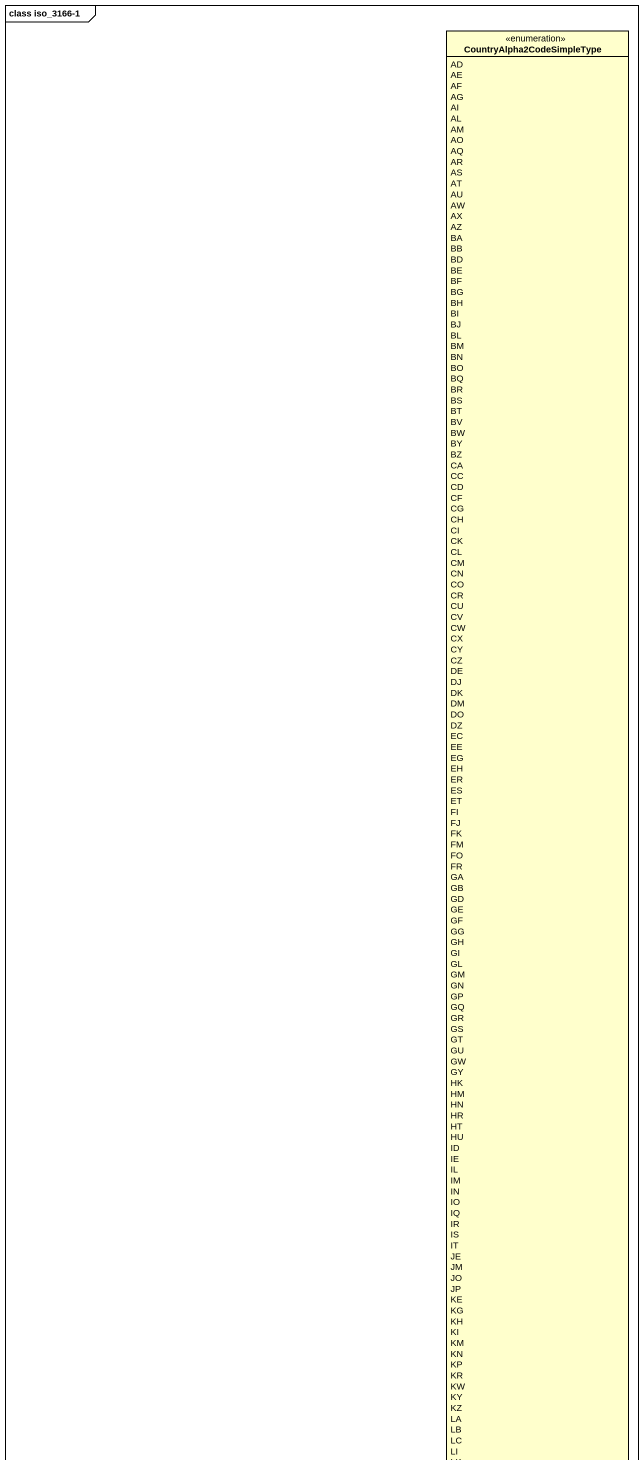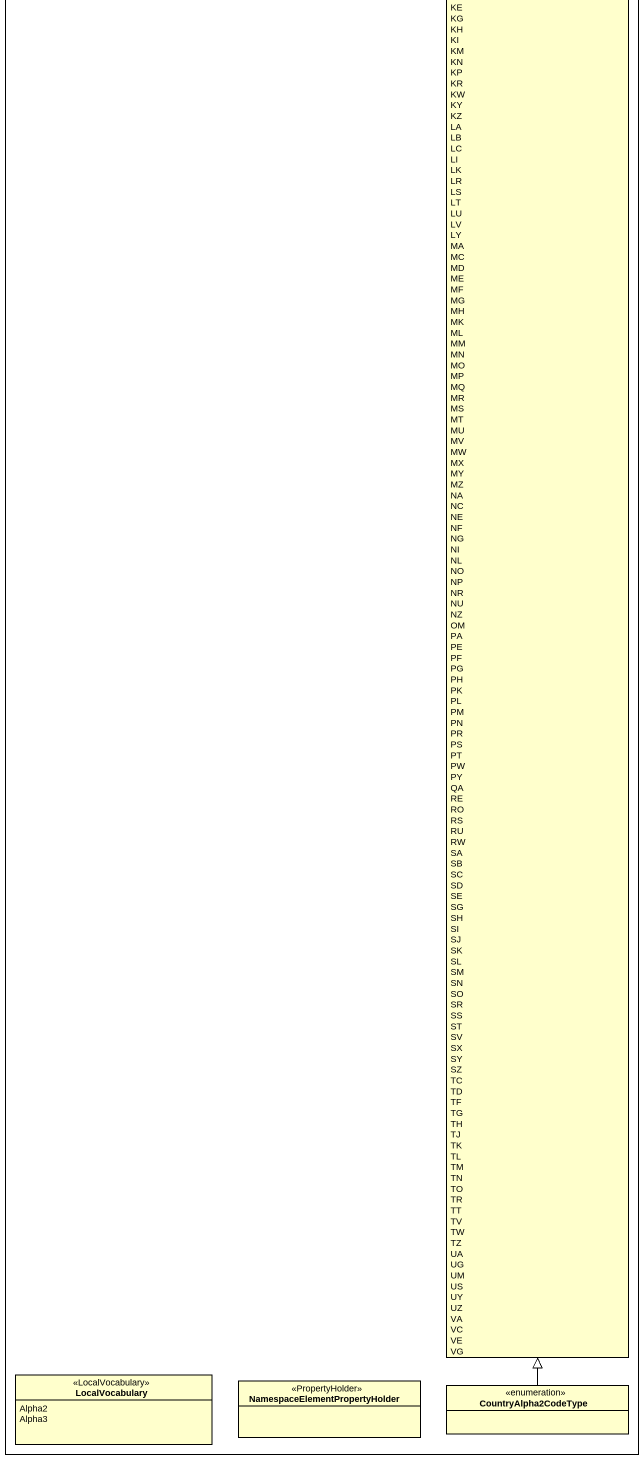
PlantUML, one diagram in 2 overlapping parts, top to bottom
@startuml
mainframe class iso_3166-1
hide circle
hide empty members
enum CountryAlpha2CodeSimpleType {
  AD
  AE
  AF
  AG
  AI
  AL
  AM
  AO
  AQ
  AR
  AS
  AT
  AU
  AW
  AX
  AZ
  BA
  BB
  BD
  BE
  BF
  BG
  BH
  BI
  BJ
  BL
  BM
  BN
  BO
  BQ
  BR
  BS
  BT
  BV
  BW
  BY
  BZ
  CA
  CC
  CD
  CF
  CG
  CH
  CI
  CK
  CL
  CM
  CN
  CO
  CR
  CU
  CV
  CW
  CX
  CY
  CZ
  DE
  DJ
  DK
  DM
  DO
  DZ
  EC
  EE
  EG
  EH
  ER
  ES
  ET
  FI
  FJ
  FK
  FM
  FO
  FR
  GA
  GB
  GD
  GE
  GF
  GG
  GH
  GI
  GL
  GM
  GN
  GP
  GQ
  GR
  GS
  GT
  GU
  GW
  GY
  HK
  HM
  HN
  HR
  HT
  HU
  ID
  IE
  IL
  IM
  IN
  IO
  IQ
  IR
  IS
  IT
  JE
  JM
  JO
  JP
  KE
  KG
  KH
  KI
  KM
  KN
  KP
  KR
  KW
  KY
  KZ
  LA
  LB
  LC
  LI
  LK
  LR
  LS
  LT
  LU
  LV
  LY
  MA
  MC
  MD
  ME
  MF
  MG
  MH
  MK
  ML
  MM
  MN
  MO
  MP
  MQ
  MR
  MS
  MT
  MU
  MV
  MW
  MX
  MY
  MZ
  NA
  NC
  NE
  NF
  NG
  NI
  NL
  NO
  NP
  NR
  NU
  NZ
  OM
  PA
  PE
  PF
  PG
  PH
  PK
  PL
  PM
  PN
  PR
  PS
  PT
  PW
  PY
  QA
  RE
  RO
  RS
  RU
  RW
  SA
  SB
  SC
  SD
  SE
  SG
  SH
  SI
  SJ
  SK
  SL
  SM
  SN
  SO
  SR
  SS
  ST
  SV
  SX
  SY
  SZ
  TC
  TD
  TF
  TG
  TH
  TJ
  TK
  TL
  TM
  TN
  TO
  TR
  TT
  TV
  TW
  TZ
  UA
  UG
  UM
  US
  UY
  UZ
  VA
  VC
  VE
  VG
}
enum LocalVocabulary <<LocalVocabulary>> {
  Alpha2
  Alpha3
}
class "NamespaceElementPropertyHolder" as NamespaceElementPropertyHold <<PropertyHolder>>
enum CountryAlpha2CodeType
CountryAlpha2CodeType -up-|> CountryAlpha2CodeSimpleType
@enduml
